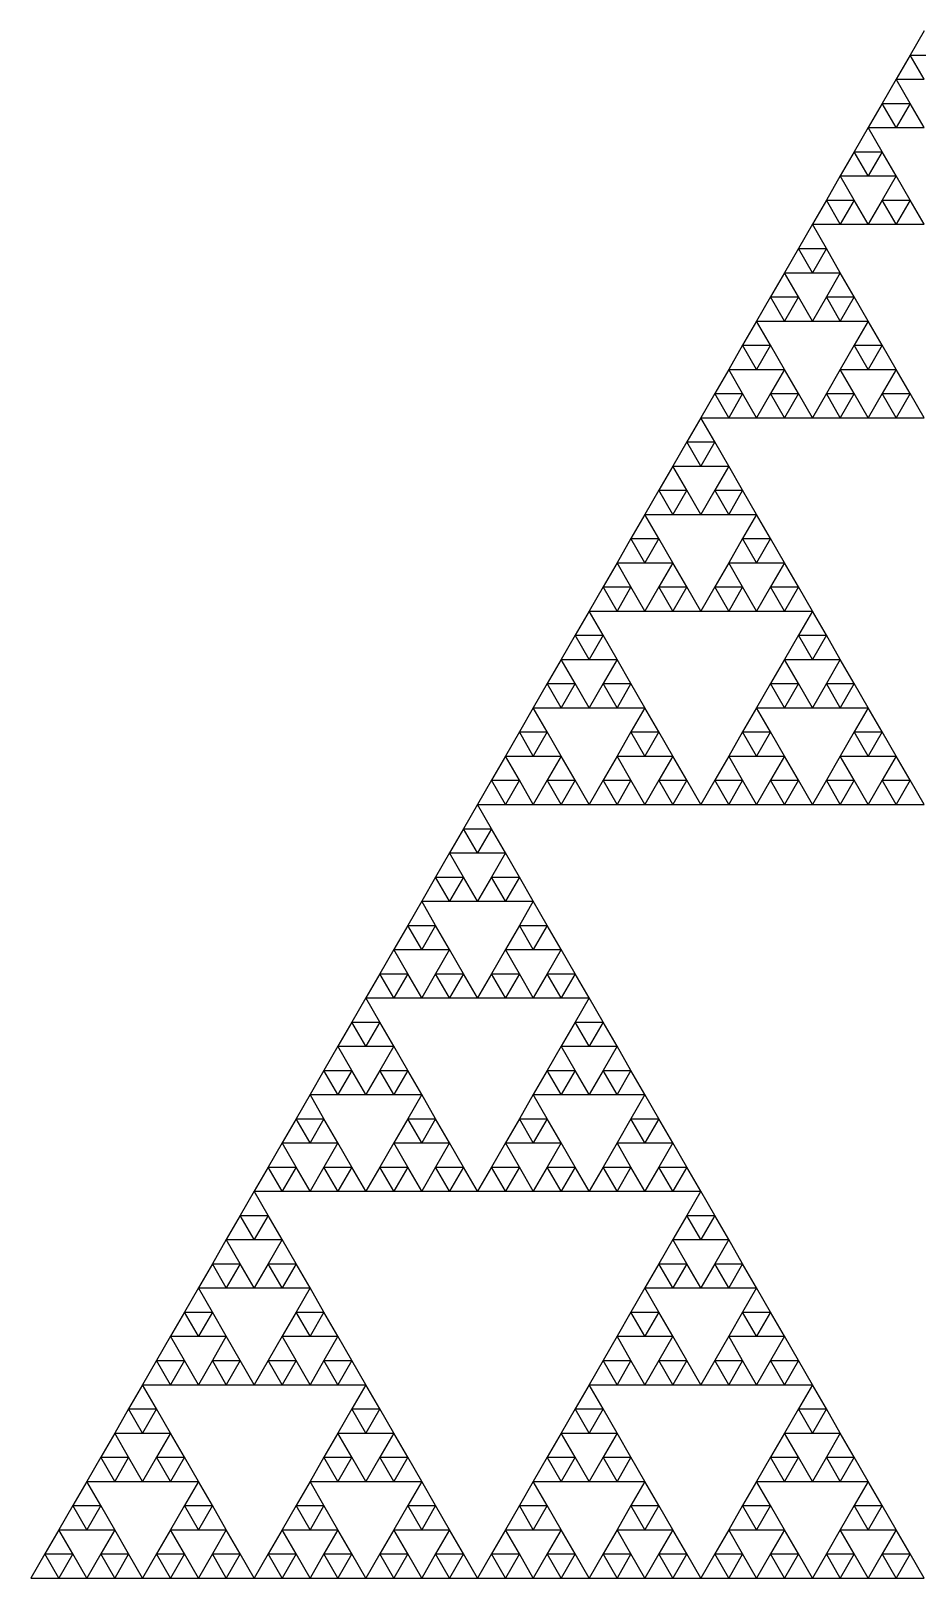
# Model space of a CAD drawing. Header units: metres. Extents: x -50 to 50, y -29 to 58.
# Drawn here: x 12.5 to 24.9, y -7.22 to 14.43 of the extents above; entities that cross this region are included whole.
import ezdxf

# ---------------------------------------------------------------- set-up
doc = ezdxf.new("R2010")
doc.units = ezdxf.units.M

msp = doc.modelspace()

# ---------------------------------------------------------------- linework, layer by layer
for p, q in [((25, 14.4337), (24.8047, 14.0955)), ((24.8047, 14.0955), (24.6094, 13.7572)), ((25, 13.7572), (24.8047, 14.0955)), ((24.8047, 14.0955), (25.1953, 14.0955)), ((24.6094, 13.7572), (24.4141, 13.4189)), ((24.8047, 13.4189), (24.6094, 13.7572)), ((24.6094, 13.7572), (25, 13.7572)), ((24.4141, 13.4189), (24.2188, 13.0806)), ((24.6094, 13.0806), (24.4141, 13.4189)), ((24.4141, 13.4189), (24.8047, 13.4189)), ((24.8047, 13.4189), (24.6094, 13.0806)), ((25, 13.0806), (24.8047, 13.4189)), ((24.2188, 13.0806), (24.0234, 12.7423)), ((24.4141, 12.7423), (24.2188, 13.0806)), ((24.2188, 13.0806), (24.6094, 13.0806)), ((24.6094, 13.0806), (25, 13.0806)), ((24.0234, 12.7423), (23.8281, 12.404)), ((24.2188, 12.404), (24.0234, 12.7423)), ((24.0234, 12.7423), (24.4141, 12.7423)), ((24.4141, 12.7423), (24.2188, 12.404)), ((24.6094, 12.404), (24.4141, 12.7423)), ((23.8281, 12.404), (23.6328, 12.0657)), ((24.0234, 12.0657), (23.8281, 12.404)), ((23.8281, 12.404), (24.2188, 12.404)), ((24.2188, 12.404), (24.6094, 12.404)), ((24.6094, 12.404), (24.4141, 12.0657)), ((24.8047, 12.0657), (24.6094, 12.404)), ((23.6328, 12.0657), (23.4375, 11.7274)), ((23.8281, 11.7274), (23.6328, 12.0657)), ((23.6328, 12.0657), (24.0234, 12.0657)), ((24.0234, 12.0657), (23.8281, 11.7274)), ((24.2188, 11.7274), (24.0234, 12.0657)), ((24.4141, 12.0657), (24.2188, 11.7274)), ((24.6094, 11.7274), (24.4141, 12.0657)), ((24.4141, 12.0657), (24.8047, 12.0657)), ((24.8047, 12.0657), (24.6094, 11.7274)), ((25, 11.7274), (24.8047, 12.0657)), ((23.4375, 11.7274), (23.2422, 11.3891)), ((23.6328, 11.3891), (23.4375, 11.7274)), ((23.4375, 11.7274), (23.8281, 11.7274)), ((23.8281, 11.7274), (24.2188, 11.7274)), ((24.2188, 11.7274), (24.6094, 11.7274)), ((24.6094, 11.7274), (25, 11.7274)), ((23.2422, 11.3891), (23.0469, 11.0508)), ((23.4375, 11.0508), (23.2422, 11.3891)), ((23.2422, 11.3891), (23.6328, 11.3891)), ((23.6328, 11.3891), (23.4375, 11.0508)), ((23.8281, 11.0508), (23.6328, 11.3891)), ((23.0469, 11.0508), (22.8516, 10.7125)), ((23.2422, 10.7125), (23.0469, 11.0508)), ((23.0469, 11.0508), (23.4375, 11.0508)), ((23.4375, 11.0508), (23.8281, 11.0508)), ((23.8281, 11.0508), (23.6328, 10.7125)), ((24.0234, 10.7125), (23.8281, 11.0508)), ((22.8516, 10.7125), (22.6562, 10.3743)), ((23.0469, 10.3743), (22.8516, 10.7125)), ((22.8516, 10.7125), (23.2422, 10.7125)), ((23.2422, 10.7125), (23.0469, 10.3743)), ((23.4375, 10.3743), (23.2422, 10.7125)), ((23.6328, 10.7125), (23.4375, 10.3743)), ((23.8281, 10.3743), (23.6328, 10.7125)), ((23.6328, 10.7125), (24.0234, 10.7125)), ((24.0234, 10.7125), (23.8281, 10.3743)), ((24.2188, 10.3743), (24.0234, 10.7125)), ((22.6562, 10.3742), (22.4609, 10.036)), ((22.6562, 10.3743), (23.0469, 10.3743)), ((22.8516, 10.036), (22.6562, 10.3742)), ((23.0469, 10.3743), (23.4375, 10.3743)), ((23.4375, 10.3743), (23.8281, 10.3743)), ((23.8281, 10.3743), (24.2188, 10.3743)), ((24.2188, 10.3742), (24.0234, 10.036)), ((24.4141, 10.036), (24.2188, 10.3742)), ((22.4609, 10.036), (22.2656, 9.69767)), ((22.6562, 9.69767), (22.4609, 10.036)), ((22.4609, 10.036), (22.8516, 10.036)), ((22.8516, 10.036), (22.6562, 9.69767)), ((23.0469, 9.69767), (22.8516, 10.036)), ((24.0234, 10.036), (23.8281, 9.69767)), ((24.2188, 9.69767), (24.0234, 10.036)), ((24.0234, 10.036), (24.4141, 10.036)), ((24.4141, 10.036), (24.2188, 9.69767)), ((24.6094, 9.69767), (24.4141, 10.036)), ((22.2656, 9.69767), (22.0703, 9.35938)), ((22.4609, 9.35938), (22.2656, 9.69767)), ((22.2656, 9.69767), (22.6562, 9.69767)), ((22.6562, 9.69767), (23.0469, 9.69767)), ((23.0469, 9.69767), (22.8516, 9.35938)), ((23.2422, 9.35938), (23.0469, 9.69767)), ((23.8281, 9.69767), (23.6328, 9.35938)), ((24.0234, 9.35938), (23.8281, 9.69767)), ((23.8281, 9.69767), (24.2188, 9.69767)), ((24.2188, 9.69767), (24.6094, 9.69767)), ((24.6094, 9.69767), (24.4141, 9.35938)), ((24.8047, 9.35938), (24.6094, 9.69767)), ((22.0703, 9.35938), (21.875, 9.0211)), ((22.2656, 9.0211), (22.0703, 9.35938)), ((22.0703, 9.35938), (22.4609, 9.35938)), ((22.4609, 9.35938), (22.2656, 9.0211)), ((22.6562, 9.0211), (22.4609, 9.35938)), ((22.8516, 9.35938), (22.6562, 9.0211)), ((23.0469, 9.0211), (22.8516, 9.35938)), ((22.8516, 9.35938), (23.2422, 9.35938)), ((23.2422, 9.35938), (23.0469, 9.0211)), ((23.4375, 9.0211), (23.2422, 9.35938)), ((23.6328, 9.35938), (23.4375, 9.0211)), ((23.8281, 9.0211), (23.6328, 9.35938)), ((23.6328, 9.35938), (24.0234, 9.35938)), ((24.0234, 9.35938), (23.8281, 9.0211)), ((24.2188, 9.0211), (24.0234, 9.35938)), ((24.4141, 9.35938), (24.2188, 9.0211)), ((24.6094, 9.0211), (24.4141, 9.35938)), ((24.4141, 9.35938), (24.8047, 9.35938)), ((24.8047, 9.35938), (24.6094, 9.0211)), ((25, 9.0211), (24.8047, 9.35938)), ((21.875, 9.02108), (21.6797, 8.68279)), ((21.875, 9.0211), (22.2656, 9.0211)), ((22.0703, 8.68279), (21.875, 9.02108)), ((22.2656, 9.0211), (22.6562, 9.0211)), ((22.6562, 9.0211), (23.0469, 9.0211)), ((23.0469, 9.0211), (23.4375, 9.0211)), ((23.4375, 9.0211), (23.8281, 9.0211)), ((23.8281, 9.0211), (24.2188, 9.0211)), ((24.2188, 9.0211), (24.6094, 9.0211)), ((24.6094, 9.0211), (25, 9.0211)), ((21.6797, 8.68279), (21.4844, 8.34451)), ((21.875, 8.34451), (21.6797, 8.68279)), ((21.6797, 8.68279), (22.0703, 8.68279)), ((22.0703, 8.68279), (21.875, 8.34451)), ((22.2656, 8.34451), (22.0703, 8.68279)), ((21.4844, 8.34451), (21.2891, 8.00622)), ((21.6797, 8.00622), (21.4844, 8.34451)), ((21.4844, 8.34451), (21.875, 8.34451)), ((21.875, 8.34451), (22.2656, 8.34451)), ((22.2656, 8.34451), (22.0703, 8.00622)), ((22.4609, 8.00622), (22.2656, 8.34451)), ((21.2891, 8.00622), (21.0938, 7.66793)), ((21.4844, 7.66793), (21.2891, 8.00622)), ((21.2891, 8.00622), (21.6797, 8.00622)), ((21.6797, 8.00622), (21.4844, 7.66793)), ((21.875, 7.66793), (21.6797, 8.00622)), ((22.0703, 8.00622), (21.875, 7.66793)), ((22.2656, 7.66793), (22.0703, 8.00622)), ((22.0703, 8.00622), (22.4609, 8.00622)), ((22.4609, 8.00622), (22.2656, 7.66793)), ((22.6562, 7.66793), (22.4609, 8.00622)), ((21.0938, 7.66792), (20.8984, 7.32963)), ((21.0938, 7.66793), (21.4844, 7.66793)), ((21.2891, 7.32963), (21.0938, 7.66792)), ((21.4844, 7.66793), (21.875, 7.66793)), ((21.875, 7.66793), (22.2656, 7.66793)), ((22.2656, 7.66793), (22.6562, 7.66793)), ((22.6562, 7.66792), (22.4609, 7.32963)), ((22.8516, 7.32963), (22.6562, 7.66792)), ((20.8984, 7.32963), (20.7031, 6.99134)), ((21.0938, 6.99134), (20.8984, 7.32963)), ((20.8984, 7.32963), (21.2891, 7.32963)), ((21.2891, 7.32963), (21.0938, 6.99134)), ((21.4844, 6.99134), (21.2891, 7.32963)), ((22.4609, 7.32963), (22.2656, 6.99134)), ((22.6562, 6.99134), (22.4609, 7.32963)), ((22.4609, 7.32963), (22.8516, 7.32963)), ((22.8516, 7.32963), (22.6562, 6.99134)), ((23.0469, 6.99134), (22.8516, 7.32963)), ((20.7031, 6.99134), (20.5078, 6.65306)), ((20.8984, 6.65306), (20.7031, 6.99134)), ((20.7031, 6.99134), (21.0938, 6.99134)), ((21.0938, 6.99134), (21.4844, 6.99134)), ((21.4844, 6.99134), (21.2891, 6.65306)), ((21.6797, 6.65306), (21.4844, 6.99134)), ((22.2656, 6.99134), (22.0703, 6.65306)), ((22.4609, 6.65306), (22.2656, 6.99134)), ((22.2656, 6.99134), (22.6562, 6.99134)), ((22.6562, 6.99134), (23.0469, 6.99134)), ((23.0469, 6.99134), (22.8516, 6.65306)), ((23.2422, 6.65306), (23.0469, 6.99134)), ((20.5078, 6.65306), (20.3125, 6.31477)), ((20.7031, 6.31477), (20.5078, 6.65306)), ((20.5078, 6.65306), (20.8984, 6.65306)), ((20.8984, 6.65306), (20.7031, 6.31477)), ((21.0938, 6.31477), (20.8984, 6.65306)), ((21.2891, 6.65306), (21.0938, 6.31477)), ((21.4844, 6.31477), (21.2891, 6.65306)), ((21.2891, 6.65306), (21.6797, 6.65306)), ((21.6797, 6.65306), (21.4844, 6.31477)), ((21.875, 6.31477), (21.6797, 6.65306)), ((22.0703, 6.65306), (21.875, 6.31477)), ((22.2656, 6.31477), (22.0703, 6.65306)), ((22.0703, 6.65306), (22.4609, 6.65306)), ((22.4609, 6.65306), (22.2656, 6.31477)), ((22.6562, 6.31477), (22.4609, 6.65306)), ((22.8516, 6.65306), (22.6562, 6.31477)), ((23.0469, 6.31477), (22.8516, 6.65306)), ((22.8516, 6.65306), (23.2422, 6.65306)), ((23.2422, 6.65306), (23.0469, 6.31477)), ((23.4375, 6.31477), (23.2422, 6.65306)), ((20.3125, 6.31475), (20.1172, 5.97647)), ((20.3125, 6.31477), (20.7031, 6.31477)), ((20.5078, 5.97647), (20.3125, 6.31475)), ((20.7031, 6.31477), (21.0938, 6.31477)), ((21.0938, 6.31477), (21.4844, 6.31477)), ((21.4844, 6.31477), (21.875, 6.31477)), ((21.875, 6.31477), (22.2656, 6.31477)), ((22.2656, 6.31477), (22.6562, 6.31477)), ((22.6562, 6.31477), (23.0469, 6.31477)), ((23.0469, 6.31477), (23.4375, 6.31477)), ((23.4375, 6.31475), (23.2422, 5.97647)), ((23.6328, 5.97647), (23.4375, 6.31475)), ((20.1172, 5.97647), (19.9219, 5.63818)), ((20.3125, 5.63818), (20.1172, 5.97647)), ((20.1172, 5.97647), (20.5078, 5.97647)), ((20.5078, 5.97647), (20.3125, 5.63818)), ((20.7031, 5.63818), (20.5078, 5.97647)), ((23.2422, 5.97647), (23.0469, 5.63818)), ((23.4375, 5.63818), (23.2422, 5.97647)), ((23.2422, 5.97647), (23.6328, 5.97647)), ((23.6328, 5.97647), (23.4375, 5.63818)), ((23.8281, 5.63818), (23.6328, 5.97647)), ((19.9219, 5.63818), (19.7266, 5.29989)), ((20.1172, 5.29989), (19.9219, 5.63818)), ((19.9219, 5.63818), (20.3125, 5.63818)), ((20.3125, 5.63818), (20.7031, 5.63818)), ((20.7031, 5.63818), (20.5078, 5.29989)), ((20.8984, 5.29989), (20.7031, 5.63818)), ((23.0469, 5.63818), (22.8516, 5.29989)), ((23.2422, 5.29989), (23.0469, 5.63818)), ((23.0469, 5.63818), (23.4375, 5.63818)), ((23.4375, 5.63818), (23.8281, 5.63818)), ((23.8281, 5.63818), (23.6328, 5.29989)), ((24.0234, 5.29989), (23.8281, 5.63818)), ((19.7266, 5.29989), (19.5312, 4.9616)), ((19.9219, 4.9616), (19.7266, 5.29989)), ((19.7266, 5.29989), (20.1172, 5.29989)), ((20.1172, 5.29989), (19.9219, 4.9616)), ((20.3125, 4.9616), (20.1172, 5.29989)), ((20.5078, 5.29989), (20.3125, 4.9616)), ((20.7031, 4.9616), (20.5078, 5.29989)), ((20.5078, 5.29989), (20.8984, 5.29989)), ((20.8984, 5.29989), (20.7031, 4.9616)), ((21.0938, 4.9616), (20.8984, 5.29989)), ((22.8516, 5.29989), (22.6562, 4.9616)), ((23.0469, 4.9616), (22.8516, 5.29989)), ((22.8516, 5.29989), (23.2422, 5.29989)), ((23.2422, 5.29989), (23.0469, 4.9616)), ((23.4375, 4.9616), (23.2422, 5.29989)), ((23.6328, 5.29989), (23.4375, 4.9616)), ((23.8281, 4.9616), (23.6328, 5.29989)), ((23.6328, 5.29989), (24.0234, 5.29989)), ((24.0234, 5.29989), (23.8281, 4.9616)), ((24.2188, 4.9616), (24.0234, 5.29989)), ((19.5312, 4.96159), (19.3359, 4.6233)), ((19.5312, 4.9616), (19.9219, 4.9616)), ((19.7266, 4.6233), (19.5312, 4.96159)), ((19.9219, 4.9616), (20.3125, 4.9616)), ((20.3125, 4.9616), (20.7031, 4.9616)), ((20.7031, 4.9616), (21.0938, 4.9616)), ((21.0938, 4.96159), (20.8984, 4.6233)), ((21.2891, 4.6233), (21.0938, 4.96159)), ((22.6562, 4.96159), (22.4609, 4.6233)), ((22.6562, 4.9616), (23.0469, 4.9616)), ((22.8516, 4.6233), (22.6562, 4.96159)), ((23.0469, 4.9616), (23.4375, 4.9616)), ((23.4375, 4.9616), (23.8281, 4.9616)), ((23.8281, 4.9616), (24.2188, 4.9616)), ((24.2188, 4.96159), (24.0234, 4.6233)), ((24.4141, 4.6233), (24.2188, 4.96159)), ((19.3359, 4.6233), (19.1406, 4.28501)), ((19.5312, 4.28501), (19.3359, 4.6233)), ((19.3359, 4.6233), (19.7266, 4.6233)), ((19.7266, 4.6233), (19.5312, 4.28501)), ((19.9219, 4.28501), (19.7266, 4.6233)), ((20.8984, 4.6233), (20.7031, 4.28501)), ((21.0938, 4.28501), (20.8984, 4.6233)), ((20.8984, 4.6233), (21.2891, 4.6233)), ((21.2891, 4.6233), (21.0938, 4.28501)), ((21.4844, 4.28501), (21.2891, 4.6233)), ((22.4609, 4.6233), (22.2656, 4.28501)), ((22.6562, 4.28501), (22.4609, 4.6233)), ((22.4609, 4.6233), (22.8516, 4.6233)), ((22.8516, 4.6233), (22.6562, 4.28501)), ((23.0469, 4.28501), (22.8516, 4.6233)), ((24.0234, 4.6233), (23.8281, 4.28501)), ((24.2188, 4.28501), (24.0234, 4.6233)), ((24.0234, 4.6233), (24.4141, 4.6233)), ((24.4141, 4.6233), (24.2188, 4.28501)), ((24.6094, 4.28501), (24.4141, 4.6233)), ((19.1406, 4.28501), (18.9453, 3.94673)), ((19.3359, 3.94673), (19.1406, 4.28501)), ((19.1406, 4.28501), (19.5312, 4.28501)), ((19.5312, 4.28501), (19.9219, 4.28501)), ((19.9219, 4.28501), (19.7266, 3.94673)), ((20.1172, 3.94673), (19.9219, 4.28501)), ((20.7031, 4.28501), (20.5078, 3.94673)), ((20.8984, 3.94673), (20.7031, 4.28501)), ((20.7031, 4.28501), (21.0938, 4.28501)), ((21.0938, 4.28501), (21.4844, 4.28501)), ((21.4844, 4.28501), (21.2891, 3.94673)), ((21.6797, 3.94673), (21.4844, 4.28501)), ((22.2656, 4.28501), (22.0703, 3.94673)), ((22.4609, 3.94673), (22.2656, 4.28501)), ((22.2656, 4.28501), (22.6562, 4.28501)), ((22.6562, 4.28501), (23.0469, 4.28501)), ((23.0469, 4.28501), (22.8516, 3.94673)), ((23.2422, 3.94673), (23.0469, 4.28501)), ((23.8281, 4.28501), (23.6328, 3.94673)), ((24.0234, 3.94673), (23.8281, 4.28501)), ((23.8281, 4.28501), (24.2188, 4.28501)), ((24.2188, 4.28501), (24.6094, 4.28501)), ((24.6094, 4.28501), (24.4141, 3.94673)), ((24.8047, 3.94673), (24.6094, 4.28501)), ((18.9453, 3.94673), (18.75, 3.60844)), ((19.1406, 3.60844), (18.9453, 3.94673)), ((18.9453, 3.94673), (19.3359, 3.94673)), ((19.3359, 3.94673), (19.1406, 3.60844)), ((19.5312, 3.60844), (19.3359, 3.94673)), ((19.7266, 3.94673), (19.5312, 3.60844)), ((19.9219, 3.60844), (19.7266, 3.94673)), ((19.7266, 3.94673), (20.1172, 3.94673)), ((20.1172, 3.94673), (19.9219, 3.60844)), ((20.3125, 3.60844), (20.1172, 3.94673)), ((20.5078, 3.94673), (20.3125, 3.60844)), ((20.7031, 3.60844), (20.5078, 3.94673)), ((20.5078, 3.94673), (20.8984, 3.94673)), ((20.8984, 3.94673), (20.7031, 3.60844)), ((21.0938, 3.60844), (20.8984, 3.94673)), ((21.2891, 3.94673), (21.0938, 3.60844)), ((21.4844, 3.60844), (21.2891, 3.94673)), ((21.2891, 3.94673), (21.6797, 3.94673)), ((21.6797, 3.94673), (21.4844, 3.60844)), ((21.875, 3.60844), (21.6797, 3.94673)), ((22.0703, 3.94673), (21.875, 3.60844)), ((22.2656, 3.60844), (22.0703, 3.94673)), ((22.0703, 3.94673), (22.4609, 3.94673)), ((22.4609, 3.94673), (22.2656, 3.60844)), ((22.6562, 3.60844), (22.4609, 3.94673)), ((22.8516, 3.94673), (22.6562, 3.60844)), ((23.0469, 3.60844), (22.8516, 3.94673)), ((22.8516, 3.94673), (23.2422, 3.94673)), ((23.2422, 3.94673), (23.0469, 3.60844)), ((23.4375, 3.60844), (23.2422, 3.94673)), ((23.6328, 3.94673), (23.4375, 3.60844)), ((23.8281, 3.60844), (23.6328, 3.94673)), ((23.6328, 3.94673), (24.0234, 3.94673)), ((24.0234, 3.94673), (23.8281, 3.60844)), ((24.2188, 3.60844), (24.0234, 3.94673)), ((24.4141, 3.94673), (24.2188, 3.60844)), ((24.6094, 3.60844), (24.4141, 3.94673)), ((24.4141, 3.94673), (24.8047, 3.94673)), ((24.8047, 3.94673), (24.6094, 3.60844)), ((25, 3.60844), (24.8047, 3.94673)), ((18.75, 3.60842), (18.5547, 3.27014)), ((18.75, 3.60844), (19.1406, 3.60844)), ((18.9453, 3.27014), (18.75, 3.60842)), ((19.1406, 3.60844), (19.5312, 3.60844)), ((19.5312, 3.60844), (19.9219, 3.60844)), ((19.9219, 3.60844), (20.3125, 3.60844)), ((20.3125, 3.60844), (20.7031, 3.60844)), ((20.7031, 3.60844), (21.0938, 3.60844)), ((21.0938, 3.60844), (21.4844, 3.60844)), ((21.4844, 3.60844), (21.875, 3.60844)), ((21.875, 3.60844), (22.2656, 3.60844)), ((22.2656, 3.60844), (22.6562, 3.60844)), ((22.6562, 3.60844), (23.0469, 3.60844)), ((23.0469, 3.60844), (23.4375, 3.60844)), ((23.4375, 3.60844), (23.8281, 3.60844)), ((23.8281, 3.60844), (24.2188, 3.60844)), ((24.2188, 3.60844), (24.6094, 3.60844)), ((24.6094, 3.60844), (25, 3.60844)), ((18.5547, 3.27014), (18.3594, 2.93185)), ((18.75, 2.93185), (18.5547, 3.27014)), ((18.5547, 3.27014), (18.9453, 3.27014)), ((18.9453, 3.27014), (18.75, 2.93185)), ((19.1406, 2.93185), (18.9453, 3.27014)), ((18.3594, 2.93185), (18.1641, 2.59356)), ((18.5547, 2.59356), (18.3594, 2.93185)), ((18.3594, 2.93185), (18.75, 2.93185)), ((18.75, 2.93185), (19.1406, 2.93185)), ((19.1406, 2.93185), (18.9453, 2.59356)), ((19.3359, 2.59356), (19.1406, 2.93185)), ((18.1641, 2.59356), (17.9688, 2.25527)), ((18.3594, 2.25527), (18.1641, 2.59356)), ((18.1641, 2.59356), (18.5547, 2.59356)), ((18.5547, 2.59356), (18.3594, 2.25527)), ((18.75, 2.25527), (18.5547, 2.59356)), ((18.9453, 2.59356), (18.75, 2.25527)), ((19.1406, 2.25527), (18.9453, 2.59356)), ((18.9453, 2.59356), (19.3359, 2.59356)), ((19.3359, 2.59356), (19.1406, 2.25527)), ((19.5312, 2.25527), (19.3359, 2.59356)), ((17.9688, 2.25526), (17.7734, 1.91697)), ((17.9688, 2.25527), (18.3594, 2.25527)), ((18.1641, 1.91697), (17.9688, 2.25526)), ((18.3594, 2.25527), (18.75, 2.25527)), ((18.75, 2.25527), (19.1406, 2.25527)), ((19.1406, 2.25527), (19.5312, 2.25527)), ((19.5312, 2.25526), (19.3359, 1.91697)), ((19.7266, 1.91697), (19.5312, 2.25526)), ((17.7734, 1.91697), (17.5781, 1.57868)), ((17.9688, 1.57868), (17.7734, 1.91697)), ((17.7734, 1.91697), (18.1641, 1.91697)), ((18.1641, 1.91697), (17.9688, 1.57868)), ((18.3594, 1.57868), (18.1641, 1.91697)), ((19.3359, 1.91697), (19.1406, 1.57868)), ((19.5312, 1.57868), (19.3359, 1.91697)), ((19.3359, 1.91697), (19.7266, 1.91697)), ((19.7266, 1.91697), (19.5312, 1.57868)), ((19.9219, 1.57868), (19.7266, 1.91697)), ((17.5781, 1.57868), (17.3828, 1.2404)), ((17.7734, 1.2404), (17.5781, 1.57868)), ((17.5781, 1.57868), (17.9688, 1.57868)), ((17.9688, 1.57868), (18.3594, 1.57868)), ((18.3594, 1.57868), (18.1641, 1.2404)), ((18.5547, 1.2404), (18.3594, 1.57868)), ((19.1406, 1.57868), (18.9453, 1.2404)), ((19.3359, 1.2404), (19.1406, 1.57868)), ((19.1406, 1.57868), (19.5312, 1.57868)), ((19.5312, 1.57868), (19.9219, 1.57868)), ((19.9219, 1.57868), (19.7266, 1.2404)), ((20.1172, 1.2404), (19.9219, 1.57868)), ((17.3828, 1.2404), (17.1875, 0.90211)), ((17.5781, 0.90211), (17.3828, 1.2404)), ((17.3828, 1.2404), (17.7734, 1.2404)), ((17.7734, 1.2404), (17.5781, 0.90211)), ((17.9688, 0.90211), (17.7734, 1.2404)), ((18.1641, 1.2404), (17.9688, 0.90211)), ((18.3594, 0.90211), (18.1641, 1.2404)), ((18.1641, 1.2404), (18.5547, 1.2404)), ((18.5547, 1.2404), (18.3594, 0.90211)), ((18.75, 0.90211), (18.5547, 1.2404)), ((18.9453, 1.2404), (18.75, 0.90211)), ((19.1406, 0.90211), (18.9453, 1.2404)), ((18.9453, 1.2404), (19.3359, 1.2404)), ((19.3359, 1.2404), (19.1406, 0.90211)), ((19.5312, 0.90211), (19.3359, 1.2404)), ((19.7266, 1.2404), (19.5312, 0.90211)), ((19.9219, 0.90211), (19.7266, 1.2404)), ((19.7266, 1.2404), (20.1172, 1.2404)), ((20.1172, 1.2404), (19.9219, 0.90211)), ((20.3125, 0.90211), (20.1172, 1.2404)), ((17.1875, 0.90209), (16.9922, 0.56381)), ((17.1875, 0.90211), (17.5781, 0.90211)), ((17.3828, 0.56381), (17.1875, 0.90209)), ((17.5781, 0.90211), (17.9688, 0.90211)), ((17.9688, 0.90211), (18.3594, 0.90211)), ((18.3594, 0.90211), (18.75, 0.90211)), ((18.75, 0.90211), (19.1406, 0.90211)), ((19.1406, 0.90211), (19.5312, 0.90211)), ((19.5312, 0.90211), (19.9219, 0.90211)), ((19.9219, 0.90211), (20.3125, 0.90211)), ((20.3125, 0.90209), (20.1172, 0.56381)), ((20.5078, 0.56381), (20.3125, 0.90209)), ((16.9922, 0.56381), (16.7969, 0.22552)), ((17.1875, 0.22552), (16.9922, 0.56381)), ((16.9922, 0.56381), (17.3828, 0.56381)), ((17.3828, 0.56381), (17.1875, 0.22552)), ((17.5781, 0.22552), (17.3828, 0.56381)), ((20.1172, 0.56381), (19.9219, 0.22552)), ((20.3125, 0.22552), (20.1172, 0.56381)), ((20.1172, 0.56381), (20.5078, 0.56381)), ((20.5078, 0.56381), (20.3125, 0.22552)), ((20.7031, 0.22552), (20.5078, 0.56381)), ((16.7969, 0.22552), (16.6016, -0.11277)), ((16.9922, -0.11277), (16.7969, 0.22552)), ((16.7969, 0.22552), (17.1875, 0.22552)), ((17.1875, 0.22552), (17.5781, 0.22552)), ((17.5781, 0.22552), (17.3828, -0.11277)), ((17.7734, -0.11277), (17.5781, 0.22552)), ((19.9219, 0.22552), (19.7266, -0.11277)), ((20.1172, -0.11277), (19.9219, 0.22552)), ((19.9219, 0.22552), (20.3125, 0.22552)), ((20.3125, 0.22552), (20.7031, 0.22552)), ((20.7031, 0.22552), (20.5078, -0.11277)), ((20.8984, -0.11277), (20.7031, 0.22552)), ((16.6016, -0.11277), (16.4062, -0.45105)), ((16.7969, -0.45105), (16.6016, -0.11277)), ((16.6016, -0.11277), (16.9922, -0.11277)), ((16.9922, -0.11277), (16.7969, -0.45105)), ((17.1875, -0.45105), (16.9922, -0.11277)), ((17.3828, -0.11277), (17.1875, -0.45105)), ((17.5781, -0.45105), (17.3828, -0.11277)), ((17.3828, -0.11277), (17.7734, -0.11277)), ((17.7734, -0.11277), (17.5781, -0.45105)), ((17.9688, -0.45105), (17.7734, -0.11277)), ((19.7266, -0.11277), (19.5312, -0.45105)), ((19.9219, -0.45105), (19.7266, -0.11277)), ((19.7266, -0.11277), (20.1172, -0.11277)), ((20.1172, -0.11277), (19.9219, -0.45105)), ((20.3125, -0.45105), (20.1172, -0.11277)), ((20.5078, -0.11277), (20.3125, -0.45105)), ((20.7031, -0.45105), (20.5078, -0.11277)), ((20.5078, -0.11277), (20.8984, -0.11277)), ((20.8984, -0.11277), (20.7031, -0.45105)), ((21.0938, -0.45105), (20.8984, -0.11277)), ((16.4062, -0.45107), (16.2109, -0.78936)), ((16.4062, -0.45105), (16.7969, -0.45105)), ((16.6016, -0.78936), (16.4062, -0.45107)), ((16.7969, -0.45105), (17.1875, -0.45105)), ((17.1875, -0.45105), (17.5781, -0.45105)), ((17.5781, -0.45105), (17.9688, -0.45105)), ((17.9688, -0.45107), (17.7734, -0.78936)), ((18.1641, -0.78936), (17.9688, -0.45107)), ((19.5312, -0.45107), (19.3359, -0.78936)), ((19.5312, -0.45105), (19.9219, -0.45105)), ((19.7266, -0.78936), (19.5312, -0.45107)), ((19.9219, -0.45105), (20.3125, -0.45105)), ((20.3125, -0.45105), (20.7031, -0.45105)), ((20.7031, -0.45105), (21.0938, -0.45105)), ((21.0938, -0.45107), (20.8984, -0.78936)), ((21.2891, -0.78936), (21.0938, -0.45107)), ((16.2109, -0.78936), (16.0156, -1.12765)), ((16.4062, -1.12765), (16.2109, -0.78936)), ((16.2109, -0.78936), (16.6016, -0.78936)), ((16.6016, -0.78936), (16.4062, -1.12765)), ((16.7969, -1.12765), (16.6016, -0.78936)), ((17.7734, -0.78936), (17.5781, -1.12765)), ((17.9688, -1.12765), (17.7734, -0.78936)), ((17.7734, -0.78936), (18.1641, -0.78936)), ((18.1641, -0.78936), (17.9688, -1.12765)), ((18.3594, -1.12765), (18.1641, -0.78936)), ((19.3359, -0.78936), (19.1406, -1.12765)), ((19.5312, -1.12765), (19.3359, -0.78936)), ((19.3359, -0.78936), (19.7266, -0.78936)), ((19.7266, -0.78936), (19.5312, -1.12765)), ((19.9219, -1.12765), (19.7266, -0.78936)), ((20.8984, -0.78936), (20.7031, -1.12765)), ((21.0938, -1.12765), (20.8984, -0.78936)), ((20.8984, -0.78936), (21.2891, -0.78936)), ((21.2891, -0.78936), (21.0938, -1.12765)), ((21.4844, -1.12765), (21.2891, -0.78936)), ((16.0156, -1.12765), (15.8203, -1.46593)), ((16.2109, -1.46593), (16.0156, -1.12765)), ((16.0156, -1.12765), (16.4062, -1.12765)), ((16.4062, -1.12765), (16.7969, -1.12765)), ((16.7969, -1.12765), (16.6016, -1.46593)), ((16.9922, -1.46593), (16.7969, -1.12765)), ((17.5781, -1.12765), (17.3828, -1.46593)), ((17.7734, -1.46593), (17.5781, -1.12765)), ((17.5781, -1.12765), (17.9688, -1.12765)), ((17.9688, -1.12765), (18.3594, -1.12765)), ((18.3594, -1.12765), (18.1641, -1.46593)), ((18.5547, -1.46593), (18.3594, -1.12765)), ((19.1406, -1.12765), (18.9453, -1.46593)), ((19.3359, -1.46593), (19.1406, -1.12765)), ((19.1406, -1.12765), (19.5312, -1.12765)), ((19.5312, -1.12765), (19.9219, -1.12765)), ((19.9219, -1.12765), (19.7266, -1.46593)), ((20.1172, -1.46593), (19.9219, -1.12765)), ((20.7031, -1.12765), (20.5078, -1.46593)), ((20.8984, -1.46593), (20.7031, -1.12765)), ((20.7031, -1.12765), (21.0938, -1.12765)), ((21.0938, -1.12765), (21.4844, -1.12765)), ((21.4844, -1.12765), (21.2891, -1.46593)), ((21.6797, -1.46593), (21.4844, -1.12765)), ((15.8203, -1.46593), (15.625, -1.80422)), ((16.0156, -1.80422), (15.8203, -1.46593)), ((15.8203, -1.46593), (16.2109, -1.46593)), ((16.2109, -1.46593), (16.0156, -1.80422)), ((16.4062, -1.80422), (16.2109, -1.46593)), ((16.6016, -1.46593), (16.4062, -1.80422)), ((16.7969, -1.80422), (16.6016, -1.46593)), ((16.6016, -1.46593), (16.9922, -1.46593)), ((16.9922, -1.46593), (16.7969, -1.80422)), ((17.1875, -1.80422), (16.9922, -1.46593)), ((17.3828, -1.46593), (17.1875, -1.80422)), ((17.5781, -1.80422), (17.3828, -1.46593)), ((17.3828, -1.46593), (17.7734, -1.46593)), ((17.7734, -1.46593), (17.5781, -1.80422)), ((17.9688, -1.80422), (17.7734, -1.46593)), ((18.1641, -1.46593), (17.9688, -1.80422)), ((18.3594, -1.80422), (18.1641, -1.46593)), ((18.1641, -1.46593), (18.5547, -1.46593)), ((18.5547, -1.46593), (18.3594, -1.80422)), ((18.75, -1.80422), (18.5547, -1.46593)), ((18.9453, -1.46593), (18.75, -1.80422)), ((19.1406, -1.80422), (18.9453, -1.46593)), ((18.9453, -1.46593), (19.3359, -1.46593)), ((19.3359, -1.46593), (19.1406, -1.80422)), ((19.5312, -1.80422), (19.3359, -1.46593)), ((19.7266, -1.46593), (19.5312, -1.80422)), ((19.9219, -1.80422), (19.7266, -1.46593)), ((19.7266, -1.46593), (20.1172, -1.46593)), ((20.1172, -1.46593), (19.9219, -1.80422)), ((20.3125, -1.80422), (20.1172, -1.46593)), ((20.5078, -1.46593), (20.3125, -1.80422)), ((20.7031, -1.80422), (20.5078, -1.46593)), ((20.5078, -1.46593), (20.8984, -1.46593)), ((20.8984, -1.46593), (20.7031, -1.80422)), ((21.0938, -1.80422), (20.8984, -1.46593)), ((21.2891, -1.46593), (21.0938, -1.80422)), ((21.4844, -1.80422), (21.2891, -1.46593)), ((21.2891, -1.46593), (21.6797, -1.46593)), ((21.6797, -1.46593), (21.4844, -1.80422)), ((21.875, -1.80422), (21.6797, -1.46593)), ((15.625, -1.80424), (15.4297, -2.14252)), ((15.625, -1.80422), (16.0156, -1.80422)), ((15.8203, -2.14252), (15.625, -1.80424)), ((16.0156, -1.80422), (16.4062, -1.80422)), ((16.4062, -1.80422), (16.7969, -1.80422)), ((16.7969, -1.80422), (17.1875, -1.80422)), ((17.1875, -1.80422), (17.5781, -1.80422)), ((17.5781, -1.80422), (17.9688, -1.80422)), ((17.9688, -1.80422), (18.3594, -1.80422)), ((18.3594, -1.80422), (18.75, -1.80422)), ((18.75, -1.80422), (19.1406, -1.80422)), ((19.1406, -1.80422), (19.5312, -1.80422)), ((19.5312, -1.80422), (19.9219, -1.80422)), ((19.9219, -1.80422), (20.3125, -1.80422)), ((20.3125, -1.80422), (20.7031, -1.80422)), ((20.7031, -1.80422), (21.0938, -1.80422)), ((21.0938, -1.80422), (21.4844, -1.80422)), ((21.4844, -1.80422), (21.875, -1.80422)), ((21.875, -1.80424), (21.6797, -2.14252)), ((22.0703, -2.14252), (21.875, -1.80424)), ((15.4297, -2.14252), (15.2344, -2.48081)), ((15.625, -2.48081), (15.4297, -2.14252)), ((15.4297, -2.14252), (15.8203, -2.14252)), ((15.8203, -2.14252), (15.625, -2.48081)), ((16.0156, -2.48081), (15.8203, -2.14252)), ((21.6797, -2.14252), (21.4844, -2.48081)), ((21.875, -2.48081), (21.6797, -2.14252)), ((21.6797, -2.14252), (22.0703, -2.14252)), ((22.0703, -2.14252), (21.875, -2.48081)), ((22.2656, -2.48081), (22.0703, -2.14252)), ((15.2344, -2.48081), (15.0391, -2.8191)), ((15.4297, -2.8191), (15.2344, -2.48081)), ((15.2344, -2.48081), (15.625, -2.48081)), ((15.625, -2.48081), (16.0156, -2.48081)), ((16.0156, -2.48081), (15.8203, -2.8191)), ((16.2109, -2.8191), (16.0156, -2.48081)), ((21.4844, -2.48081), (21.2891, -2.8191)), ((21.6797, -2.8191), (21.4844, -2.48081)), ((21.4844, -2.48081), (21.875, -2.48081)), ((21.875, -2.48081), (22.2656, -2.48081)), ((22.2656, -2.48081), (22.0703, -2.8191)), ((22.4609, -2.8191), (22.2656, -2.48081)), ((15.0391, -2.8191), (14.8438, -3.15738)), ((15.2344, -3.15738), (15.0391, -2.8191)), ((15.0391, -2.8191), (15.4297, -2.8191)), ((15.4297, -2.8191), (15.2344, -3.15738)), ((15.625, -3.15738), (15.4297, -2.8191)), ((15.8203, -2.8191), (15.625, -3.15738)), ((16.0156, -3.15738), (15.8203, -2.8191)), ((15.8203, -2.8191), (16.2109, -2.8191)), ((16.2109, -2.8191), (16.0156, -3.15738)), ((16.4062, -3.15738), (16.2109, -2.8191)), ((21.2891, -2.8191), (21.0938, -3.15738)), ((21.4844, -3.15738), (21.2891, -2.8191)), ((21.2891, -2.8191), (21.6797, -2.8191)), ((21.6797, -2.8191), (21.4844, -3.15738)), ((21.875, -3.15738), (21.6797, -2.8191)), ((22.0703, -2.8191), (21.875, -3.15738)), ((22.2656, -3.15738), (22.0703, -2.8191)), ((22.0703, -2.8191), (22.4609, -2.8191)), ((22.4609, -2.8191), (22.2656, -3.15738)), ((22.6562, -3.15738), (22.4609, -2.8191)), ((14.8438, -3.1574), (14.6484, -3.49569)), ((14.8438, -3.15738), (15.2344, -3.15738)), ((15.0391, -3.49569), (14.8438, -3.1574)), ((15.2344, -3.15738), (15.625, -3.15738)), ((15.625, -3.15738), (16.0156, -3.15738)), ((16.0156, -3.15738), (16.4062, -3.15738)), ((16.4062, -3.1574), (16.2109, -3.49569)), ((16.6016, -3.49569), (16.4062, -3.1574)), ((21.0938, -3.1574), (20.8984, -3.49569)), ((21.0938, -3.15738), (21.4844, -3.15738)), ((21.2891, -3.49569), (21.0938, -3.1574)), ((21.4844, -3.15738), (21.875, -3.15738)), ((21.875, -3.15738), (22.2656, -3.15738)), ((22.2656, -3.15738), (22.6562, -3.15738)), ((22.6562, -3.1574), (22.4609, -3.49569)), ((22.8516, -3.49569), (22.6562, -3.1574)), ((14.6484, -3.49569), (14.4531, -3.83397)), ((14.8438, -3.83397), (14.6484, -3.49569)), ((14.6484, -3.49569), (15.0391, -3.49569)), ((15.0391, -3.49569), (14.8438, -3.83397)), ((15.2344, -3.83397), (15.0391, -3.49569)), ((16.2109, -3.49569), (16.0156, -3.83397)), ((16.4062, -3.83397), (16.2109, -3.49569)), ((16.2109, -3.49569), (16.6016, -3.49569)), ((16.6016, -3.49569), (16.4062, -3.83397)), ((16.7969, -3.83397), (16.6016, -3.49569)), ((20.8984, -3.49569), (20.7031, -3.83397)), ((21.0938, -3.83397), (20.8984, -3.49569)), ((20.8984, -3.49569), (21.2891, -3.49569)), ((21.2891, -3.49569), (21.0938, -3.83397)), ((21.4844, -3.83397), (21.2891, -3.49569)), ((22.4609, -3.49569), (22.2656, -3.83397)), ((22.6562, -3.83397), (22.4609, -3.49569)), ((22.4609, -3.49569), (22.8516, -3.49569)), ((22.8516, -3.49569), (22.6562, -3.83397)), ((23.0469, -3.83397), (22.8516, -3.49569)), ((14.4531, -3.83397), (14.2578, -4.17226)), ((14.6484, -4.17226), (14.4531, -3.83397)), ((14.4531, -3.83397), (14.8438, -3.83397)), ((14.8438, -3.83397), (15.2344, -3.83397)), ((15.2344, -3.83397), (15.0391, -4.17226)), ((15.4297, -4.17226), (15.2344, -3.83397)), ((16.0156, -3.83397), (15.8203, -4.17226)), ((16.2109, -4.17226), (16.0156, -3.83397)), ((16.0156, -3.83397), (16.4062, -3.83397)), ((16.4062, -3.83397), (16.7969, -3.83397)), ((16.7969, -3.83397), (16.6016, -4.17226)), ((16.9922, -4.17226), (16.7969, -3.83397)), ((20.7031, -3.83397), (20.5078, -4.17226)), ((20.8984, -4.17226), (20.7031, -3.83397)), ((20.7031, -3.83397), (21.0938, -3.83397)), ((21.0938, -3.83397), (21.4844, -3.83397)), ((21.4844, -3.83397), (21.2891, -4.17226)), ((21.6797, -4.17226), (21.4844, -3.83397)), ((22.2656, -3.83397), (22.0703, -4.17226)), ((22.4609, -4.17226), (22.2656, -3.83397)), ((22.2656, -3.83397), (22.6562, -3.83397)), ((22.6562, -3.83397), (23.0469, -3.83397)), ((23.0469, -3.83397), (22.8516, -4.17226)), ((23.2422, -4.17226), (23.0469, -3.83397)), ((14.2578, -4.17226), (14.0625, -4.51055)), ((14.4531, -4.51055), (14.2578, -4.17226)), ((14.2578, -4.17226), (14.6484, -4.17226)), ((14.6484, -4.17226), (14.4531, -4.51055)), ((14.8438, -4.51055), (14.6484, -4.17226)), ((15.0391, -4.17226), (14.8438, -4.51055)), ((15.2344, -4.51055), (15.0391, -4.17226)), ((15.0391, -4.17226), (15.4297, -4.17226)), ((15.4297, -4.17226), (15.2344, -4.51055)), ((15.625, -4.51055), (15.4297, -4.17226)), ((15.8203, -4.17226), (15.625, -4.51055)), ((16.0156, -4.51055), (15.8203, -4.17226)), ((15.8203, -4.17226), (16.2109, -4.17226)), ((16.2109, -4.17226), (16.0156, -4.51055)), ((16.4062, -4.51055), (16.2109, -4.17226)), ((16.6016, -4.17226), (16.4062, -4.51055)), ((16.7969, -4.51055), (16.6016, -4.17226)), ((16.6016, -4.17226), (16.9922, -4.17226)), ((16.9922, -4.17226), (16.7969, -4.51055)), ((17.1875, -4.51055), (16.9922, -4.17226)), ((20.5078, -4.17226), (20.3125, -4.51055)), ((20.7031, -4.51055), (20.5078, -4.17226)), ((20.5078, -4.17226), (20.8984, -4.17226)), ((20.8984, -4.17226), (20.7031, -4.51055)), ((21.0938, -4.51055), (20.8984, -4.17226)), ((21.2891, -4.17226), (21.0938, -4.51055)), ((21.4844, -4.51055), (21.2891, -4.17226)), ((21.2891, -4.17226), (21.6797, -4.17226)), ((21.6797, -4.17226), (21.4844, -4.51055)), ((21.875, -4.51055), (21.6797, -4.17226)), ((22.0703, -4.17226), (21.875, -4.51055)), ((22.2656, -4.51055), (22.0703, -4.17226)), ((22.0703, -4.17226), (22.4609, -4.17226)), ((22.4609, -4.17226), (22.2656, -4.51055)), ((22.6562, -4.51055), (22.4609, -4.17226)), ((22.8516, -4.17226), (22.6562, -4.51055)), ((23.0469, -4.51055), (22.8516, -4.17226)), ((22.8516, -4.17226), (23.2422, -4.17226)), ((23.2422, -4.17226), (23.0469, -4.51055)), ((23.4375, -4.51055), (23.2422, -4.17226)), ((14.0625, -4.51056), (13.8672, -4.84885)), ((14.0625, -4.51055), (14.4531, -4.51055)), ((14.2578, -4.84885), (14.0625, -4.51056)), ((14.4531, -4.51055), (14.8438, -4.51055)), ((14.8438, -4.51055), (15.2344, -4.51055)), ((15.2344, -4.51055), (15.625, -4.51055)), ((15.625, -4.51055), (16.0156, -4.51055)), ((16.0156, -4.51055), (16.4062, -4.51055)), ((16.4062, -4.51055), (16.7969, -4.51055)), ((16.7969, -4.51055), (17.1875, -4.51055)), ((17.1875, -4.51056), (16.9922, -4.84885)), ((17.3828, -4.84885), (17.1875, -4.51056)), ((20.3125, -4.51056), (20.1172, -4.84885)), ((20.3125, -4.51055), (20.7031, -4.51055)), ((20.5078, -4.84885), (20.3125, -4.51056)), ((20.7031, -4.51055), (21.0938, -4.51055)), ((21.0938, -4.51055), (21.4844, -4.51055)), ((21.4844, -4.51055), (21.875, -4.51055)), ((21.875, -4.51055), (22.2656, -4.51055)), ((22.2656, -4.51055), (22.6562, -4.51055)), ((22.6562, -4.51055), (23.0469, -4.51055)), ((23.0469, -4.51055), (23.4375, -4.51055)), ((23.4375, -4.51056), (23.2422, -4.84885)), ((23.6328, -4.84885), (23.4375, -4.51056)), ((13.8672, -4.84885), (13.6719, -5.18714)), ((14.0625, -5.18714), (13.8672, -4.84885)), ((13.8672, -4.84885), (14.2578, -4.84885)), ((14.2578, -4.84885), (14.0625, -5.18714)), ((14.4531, -5.18714), (14.2578, -4.84885)), ((16.9922, -4.84885), (16.7969, -5.18714)), ((17.1875, -5.18714), (16.9922, -4.84885)), ((16.9922, -4.84885), (17.3828, -4.84885)), ((17.3828, -4.84885), (17.1875, -5.18714)), ((17.5781, -5.18714), (17.3828, -4.84885)), ((20.1172, -4.84885), (19.9219, -5.18714)), ((20.3125, -5.18714), (20.1172, -4.84885)), ((20.1172, -4.84885), (20.5078, -4.84885)), ((20.5078, -4.84885), (20.3125, -5.18714)), ((20.7031, -5.18714), (20.5078, -4.84885)), ((23.2422, -4.84885), (23.0469, -5.18714)), ((23.4375, -5.18714), (23.2422, -4.84885)), ((23.2422, -4.84885), (23.6328, -4.84885)), ((23.6328, -4.84885), (23.4375, -5.18714)), ((23.8281, -5.18714), (23.6328, -4.84885)), ((13.6719, -5.18714), (13.4766, -5.52543)), ((13.8672, -5.52543), (13.6719, -5.18714)), ((13.6719, -5.18714), (14.0625, -5.18714)), ((14.0625, -5.18714), (14.4531, -5.18714)), ((14.4531, -5.18714), (14.2578, -5.52543)), ((14.6484, -5.52543), (14.4531, -5.18714)), ((16.7969, -5.18714), (16.6016, -5.52543)), ((16.9922, -5.52543), (16.7969, -5.18714)), ((16.7969, -5.18714), (17.1875, -5.18714)), ((17.1875, -5.18714), (17.5781, -5.18714)), ((17.5781, -5.18714), (17.3828, -5.52543)), ((17.7734, -5.52543), (17.5781, -5.18714)), ((19.9219, -5.18714), (19.7266, -5.52543)), ((20.1172, -5.52543), (19.9219, -5.18714)), ((19.9219, -5.18714), (20.3125, -5.18714)), ((20.3125, -5.18714), (20.7031, -5.18714)), ((20.7031, -5.18714), (20.5078, -5.52543)), ((20.8984, -5.52543), (20.7031, -5.18714)), ((23.0469, -5.18714), (22.8516, -5.52543)), ((23.2422, -5.52543), (23.0469, -5.18714)), ((23.0469, -5.18714), (23.4375, -5.18714)), ((23.4375, -5.18714), (23.8281, -5.18714)), ((23.8281, -5.18714), (23.6328, -5.52543)), ((24.0234, -5.52543), (23.8281, -5.18714)), ((13.4766, -5.52543), (13.2812, -5.86371)), ((13.6719, -5.86371), (13.4766, -5.52543)), ((13.4766, -5.52543), (13.8672, -5.52543)), ((13.8672, -5.52543), (13.6719, -5.86371)), ((14.0625, -5.86371), (13.8672, -5.52543)), ((14.2578, -5.52543), (14.0625, -5.86371)), ((14.4531, -5.86371), (14.2578, -5.52543)), ((14.2578, -5.52543), (14.6484, -5.52543)), ((14.6484, -5.52543), (14.4531, -5.86371)), ((14.8438, -5.86371), (14.6484, -5.52543)), ((16.6016, -5.52543), (16.4062, -5.86371)), ((16.7969, -5.86371), (16.6016, -5.52543)), ((16.6016, -5.52543), (16.9922, -5.52543)), ((16.9922, -5.52543), (16.7969, -5.86371)), ((17.1875, -5.86371), (16.9922, -5.52543)), ((17.3828, -5.52543), (17.1875, -5.86371)), ((17.5781, -5.86371), (17.3828, -5.52543)), ((17.3828, -5.52543), (17.7734, -5.52543)), ((17.7734, -5.52543), (17.5781, -5.86371)), ((17.9688, -5.86371), (17.7734, -5.52543)), ((19.7266, -5.52543), (19.5312, -5.86371)), ((19.9219, -5.86371), (19.7266, -5.52543)), ((19.7266, -5.52543), (20.1172, -5.52543)), ((20.1172, -5.52543), (19.9219, -5.86371)), ((20.3125, -5.86371), (20.1172, -5.52543)), ((20.5078, -5.52543), (20.3125, -5.86371)), ((20.7031, -5.86371), (20.5078, -5.52543)), ((20.5078, -5.52543), (20.8984, -5.52543)), ((20.8984, -5.52543), (20.7031, -5.86371)), ((21.0938, -5.86371), (20.8984, -5.52543)), ((22.8516, -5.52543), (22.6562, -5.86371)), ((23.0469, -5.86371), (22.8516, -5.52543)), ((22.8516, -5.52543), (23.2422, -5.52543)), ((23.2422, -5.52543), (23.0469, -5.86371)), ((23.4375, -5.86371), (23.2422, -5.52543)), ((23.6328, -5.52543), (23.4375, -5.86371)), ((23.8281, -5.86371), (23.6328, -5.52543)), ((23.6328, -5.52543), (24.0234, -5.52543)), ((24.0234, -5.52543), (23.8281, -5.86371)), ((24.2188, -5.86371), (24.0234, -5.52543)), ((13.2812, -5.86373), (13.0859, -6.20202)), ((13.2812, -5.86371), (13.6719, -5.86371)), ((13.4766, -6.20202), (13.2812, -5.86373)), ((13.6719, -5.86371), (14.0625, -5.86371)), ((14.0625, -5.86371), (14.4531, -5.86371)), ((14.4531, -5.86371), (14.8438, -5.86371)), ((14.8438, -5.86373), (14.6484, -6.20202)), ((15.0391, -6.20202), (14.8438, -5.86373)), ((16.4062, -5.86373), (16.2109, -6.20202)), ((16.4062, -5.86371), (16.7969, -5.86371)), ((16.6016, -6.20202), (16.4062, -5.86373)), ((16.7969, -5.86371), (17.1875, -5.86371)), ((17.1875, -5.86371), (17.5781, -5.86371)), ((17.5781, -5.86371), (17.9688, -5.86371)), ((17.9688, -5.86373), (17.7734, -6.20202)), ((18.1641, -6.20202), (17.9688, -5.86373)), ((19.5312, -5.86373), (19.3359, -6.20202)), ((19.5312, -5.86371), (19.9219, -5.86371)), ((19.7266, -6.20202), (19.5312, -5.86373)), ((19.9219, -5.86371), (20.3125, -5.86371)), ((20.3125, -5.86371), (20.7031, -5.86371)), ((20.7031, -5.86371), (21.0938, -5.86371)), ((21.0938, -5.86373), (20.8984, -6.20202)), ((21.2891, -6.20202), (21.0938, -5.86373)), ((22.6562, -5.86373), (22.4609, -6.20202)), ((22.6562, -5.86371), (23.0469, -5.86371)), ((22.8516, -6.20202), (22.6562, -5.86373)), ((23.0469, -5.86371), (23.4375, -5.86371)), ((23.4375, -5.86371), (23.8281, -5.86371)), ((23.8281, -5.86371), (24.2188, -5.86371)), ((24.2188, -5.86373), (24.0234, -6.20202)), ((24.4141, -6.20202), (24.2188, -5.86373)), ((13.0859, -6.20202), (12.8906, -6.5403)), ((13.2812, -6.5403), (13.0859, -6.20202)), ((13.0859, -6.20202), (13.4766, -6.20202)), ((13.4766, -6.20202), (13.2812, -6.5403)), ((13.6719, -6.5403), (13.4766, -6.20202)), ((14.6484, -6.20202), (14.4531, -6.5403)), ((14.8438, -6.5403), (14.6484, -6.20202)), ((14.6484, -6.20202), (15.0391, -6.20202)), ((15.0391, -6.20202), (14.8438, -6.5403)), ((15.2344, -6.5403), (15.0391, -6.20202)), ((16.2109, -6.20202), (16.0156, -6.5403)), ((16.4062, -6.5403), (16.2109, -6.20202)), ((16.2109, -6.20202), (16.6016, -6.20202)), ((16.6016, -6.20202), (16.4062, -6.5403)), ((16.7969, -6.5403), (16.6016, -6.20202)), ((17.7734, -6.20202), (17.5781, -6.5403)), ((17.9688, -6.5403), (17.7734, -6.20202)), ((17.7734, -6.20202), (18.1641, -6.20202)), ((18.1641, -6.20202), (17.9688, -6.5403)), ((18.3594, -6.5403), (18.1641, -6.20202)), ((19.3359, -6.20202), (19.1406, -6.5403)), ((19.5312, -6.5403), (19.3359, -6.20202)), ((19.3359, -6.20202), (19.7266, -6.20202)), ((19.7266, -6.20202), (19.5312, -6.5403)), ((19.9219, -6.5403), (19.7266, -6.20202)), ((20.8984, -6.20202), (20.7031, -6.5403)), ((21.0938, -6.5403), (20.8984, -6.20202)), ((20.8984, -6.20202), (21.2891, -6.20202)), ((21.2891, -6.20202), (21.0938, -6.5403)), ((21.4844, -6.5403), (21.2891, -6.20202)), ((22.4609, -6.20202), (22.2656, -6.5403)), ((22.6562, -6.5403), (22.4609, -6.20202)), ((22.4609, -6.20202), (22.8516, -6.20202)), ((22.8516, -6.20202), (22.6562, -6.5403)), ((23.0469, -6.5403), (22.8516, -6.20202)), ((24.0234, -6.20202), (23.8281, -6.5403)), ((24.2188, -6.5403), (24.0234, -6.20202)), ((24.0234, -6.20202), (24.4141, -6.20202)), ((24.4141, -6.20202), (24.2188, -6.5403)), ((24.6094, -6.5403), (24.4141, -6.20202)), ((12.8906, -6.5403), (12.6953, -6.87859)), ((13.0859, -6.87859), (12.8906, -6.5403)), ((12.8906, -6.5403), (13.2812, -6.5403)), ((13.2812, -6.5403), (13.6719, -6.5403)), ((13.6719, -6.5403), (13.4766, -6.87859)), ((13.8672, -6.87859), (13.6719, -6.5403)), ((14.4531, -6.5403), (14.2578, -6.87859)), ((14.6484, -6.87859), (14.4531, -6.5403)), ((14.4531, -6.5403), (14.8438, -6.5403)), ((14.8438, -6.5403), (15.2344, -6.5403)), ((15.2344, -6.5403), (15.0391, -6.87859)), ((15.4297, -6.87859), (15.2344, -6.5403)), ((16.0156, -6.5403), (15.8203, -6.87859)), ((16.2109, -6.87859), (16.0156, -6.5403)), ((16.0156, -6.5403), (16.4062, -6.5403)), ((16.4062, -6.5403), (16.7969, -6.5403)), ((16.7969, -6.5403), (16.6016, -6.87859)), ((16.9922, -6.87859), (16.7969, -6.5403)), ((17.5781, -6.5403), (17.3828, -6.87859)), ((17.7734, -6.87859), (17.5781, -6.5403)), ((17.5781, -6.5403), (17.9688, -6.5403)), ((17.9688, -6.5403), (18.3594, -6.5403)), ((18.3594, -6.5403), (18.1641, -6.87859)), ((18.5547, -6.87859), (18.3594, -6.5403)), ((19.1406, -6.5403), (18.9453, -6.87859)), ((19.3359, -6.87859), (19.1406, -6.5403)), ((19.1406, -6.5403), (19.5312, -6.5403)), ((19.5312, -6.5403), (19.9219, -6.5403)), ((19.9219, -6.5403), (19.7266, -6.87859)), ((20.1172, -6.87859), (19.9219, -6.5403)), ((20.7031, -6.5403), (20.5078, -6.87859)), ((20.8984, -6.87859), (20.7031, -6.5403)), ((20.7031, -6.5403), (21.0938, -6.5403)), ((21.0938, -6.5403), (21.4844, -6.5403)), ((21.4844, -6.5403), (21.2891, -6.87859)), ((21.6797, -6.87859), (21.4844, -6.5403)), ((22.2656, -6.5403), (22.0703, -6.87859)), ((22.4609, -6.87859), (22.2656, -6.5403)), ((22.2656, -6.5403), (22.6562, -6.5403)), ((22.6562, -6.5403), (23.0469, -6.5403)), ((23.0469, -6.5403), (22.8516, -6.87859)), ((23.2422, -6.87859), (23.0469, -6.5403)), ((23.8281, -6.5403), (23.6328, -6.87859)), ((24.0234, -6.87859), (23.8281, -6.5403)), ((23.8281, -6.5403), (24.2188, -6.5403)), ((24.2188, -6.5403), (24.6094, -6.5403)), ((24.6094, -6.5403), (24.4141, -6.87859)), ((24.8047, -6.87859), (24.6094, -6.5403)), ((12.6953, -6.87859), (12.5, -7.21688)), ((12.8906, -7.21688), (12.6953, -6.87859)), ((12.6953, -6.87859), (13.0859, -6.87859)), ((13.0859, -6.87859), (12.8906, -7.21688)), ((13.2812, -7.21688), (13.0859, -6.87859)), ((13.4766, -6.87859), (13.2812, -7.21688)), ((13.6719, -7.21688), (13.4766, -6.87859)), ((13.4766, -6.87859), (13.8672, -6.87859)), ((13.8672, -6.87859), (13.6719, -7.21688)), ((14.0625, -7.21688), (13.8672, -6.87859)), ((14.2578, -6.87859), (14.0625, -7.21688)), ((14.4531, -7.21688), (14.2578, -6.87859)), ((14.2578, -6.87859), (14.6484, -6.87859)), ((14.6484, -6.87859), (14.4531, -7.21688)), ((14.8438, -7.21688), (14.6484, -6.87859)), ((15.0391, -6.87859), (14.8438, -7.21688)), ((15.2344, -7.21688), (15.0391, -6.87859)), ((15.0391, -6.87859), (15.4297, -6.87859)), ((15.4297, -6.87859), (15.2344, -7.21688)), ((15.625, -7.21688), (15.4297, -6.87859)), ((15.8203, -6.87859), (15.625, -7.21688)), ((16.0156, -7.21688), (15.8203, -6.87859)), ((15.8203, -6.87859), (16.2109, -6.87859)), ((16.2109, -6.87859), (16.0156, -7.21688)), ((16.4062, -7.21688), (16.2109, -6.87859)), ((16.6016, -6.87859), (16.4062, -7.21688)), ((16.7969, -7.21688), (16.6016, -6.87859)), ((16.6016, -6.87859), (16.9922, -6.87859)), ((16.9922, -6.87859), (16.7969, -7.21688)), ((17.1875, -7.21688), (16.9922, -6.87859)), ((17.3828, -6.87859), (17.1875, -7.21688)), ((17.5781, -7.21688), (17.3828, -6.87859)), ((17.3828, -6.87859), (17.7734, -6.87859)), ((17.7734, -6.87859), (17.5781, -7.21688)), ((17.9688, -7.21688), (17.7734, -6.87859)), ((18.1641, -6.87859), (17.9688, -7.21688)), ((18.3594, -7.21688), (18.1641, -6.87859)), ((18.1641, -6.87859), (18.5547, -6.87859)), ((18.5547, -6.87859), (18.3594, -7.21688)), ((18.75, -7.21688), (18.5547, -6.87859)), ((18.9453, -6.87859), (18.75, -7.21688)), ((19.1406, -7.21688), (18.9453, -6.87859)), ((18.9453, -6.87859), (19.3359, -6.87859)), ((19.3359, -6.87859), (19.1406, -7.21688)), ((19.5312, -7.21688), (19.3359, -6.87859)), ((19.7266, -6.87859), (19.5312, -7.21688)), ((19.9219, -7.21688), (19.7266, -6.87859)), ((19.7266, -6.87859), (20.1172, -6.87859)), ((20.1172, -6.87859), (19.9219, -7.21688)), ((20.3125, -7.21688), (20.1172, -6.87859)), ((20.5078, -6.87859), (20.3125, -7.21688)), ((20.7031, -7.21688), (20.5078, -6.87859)), ((20.5078, -6.87859), (20.8984, -6.87859)), ((20.8984, -6.87859), (20.7031, -7.21688)), ((21.0938, -7.21688), (20.8984, -6.87859)), ((21.2891, -6.87859), (21.0938, -7.21688)), ((21.4844, -7.21688), (21.2891, -6.87859)), ((21.2891, -6.87859), (21.6797, -6.87859)), ((21.6797, -6.87859), (21.4844, -7.21688)), ((21.875, -7.21688), (21.6797, -6.87859)), ((22.0703, -6.87859), (21.875, -7.21688)), ((22.2656, -7.21688), (22.0703, -6.87859)), ((22.0703, -6.87859), (22.4609, -6.87859)), ((22.4609, -6.87859), (22.2656, -7.21688)), ((22.6562, -7.21688), (22.4609, -6.87859)), ((22.8516, -6.87859), (22.6562, -7.21688)), ((23.0469, -7.21688), (22.8516, -6.87859)), ((22.8516, -6.87859), (23.2422, -6.87859)), ((23.2422, -6.87859), (23.0469, -7.21688)), ((23.4375, -7.21688), (23.2422, -6.87859)), ((23.6328, -6.87859), (23.4375, -7.21688)), ((23.8281, -7.21688), (23.6328, -6.87859)), ((23.6328, -6.87859), (24.0234, -6.87859)), ((24.0234, -6.87859), (23.8281, -7.21688)), ((24.2188, -7.21688), (24.0234, -6.87859)), ((24.4141, -6.87859), (24.2188, -7.21688)), ((24.6094, -7.21688), (24.4141, -6.87859)), ((24.4141, -6.87859), (24.8047, -6.87859)), ((24.8047, -6.87859), (24.6094, -7.21688)), ((25, -7.21688), (24.8047, -6.87859)), ((12.5, -7.21688), (12.8906, -7.21688)), ((12.8906, -7.21688), (13.2812, -7.21688)), ((13.2812, -7.21688), (13.6719, -7.21688)), ((13.6719, -7.21688), (14.0625, -7.21688)), ((14.0625, -7.21688), (14.4531, -7.21688)), ((14.4531, -7.21688), (14.8438, -7.21688)), ((14.8438, -7.21688), (15.2344, -7.21688)), ((15.2344, -7.21688), (15.625, -7.21688)), ((15.625, -7.21688), (16.0156, -7.21688)), ((16.0156, -7.21688), (16.4062, -7.21688)), ((16.4062, -7.21688), (16.7969, -7.21688)), ((16.7969, -7.21688), (17.1875, -7.21688)), ((17.1875, -7.21688), (17.5781, -7.21688)), ((17.5781, -7.21688), (17.9688, -7.21688)), ((17.9688, -7.21688), (18.3594, -7.21688)), ((18.3594, -7.21688), (18.75, -7.21688)), ((18.75, -7.21688), (19.1406, -7.21688)), ((19.1406, -7.21688), (19.5312, -7.21688)), ((19.5312, -7.21688), (19.9219, -7.21688)), ((19.9219, -7.21688), (20.3125, -7.21688)), ((20.3125, -7.21688), (20.7031, -7.21688)), ((20.7031, -7.21688), (21.0938, -7.21688)), ((21.0938, -7.21688), (21.4844, -7.21688)), ((21.4844, -7.21688), (21.875, -7.21688)), ((21.875, -7.21688), (22.2656, -7.21688)), ((22.2656, -7.21688), (22.6562, -7.21688)), ((22.6562, -7.21688), (23.0469, -7.21688)), ((23.0469, -7.21688), (23.4375, -7.21688)), ((23.4375, -7.21688), (23.8281, -7.21688)), ((23.8281, -7.21688), (24.2188, -7.21688)), ((24.2188, -7.21688), (24.6094, -7.21688)), ((24.6094, -7.21688), (25, -7.21688))]:
    msp.add_line(p, q)

doc.saveas('drawing.dxf')
